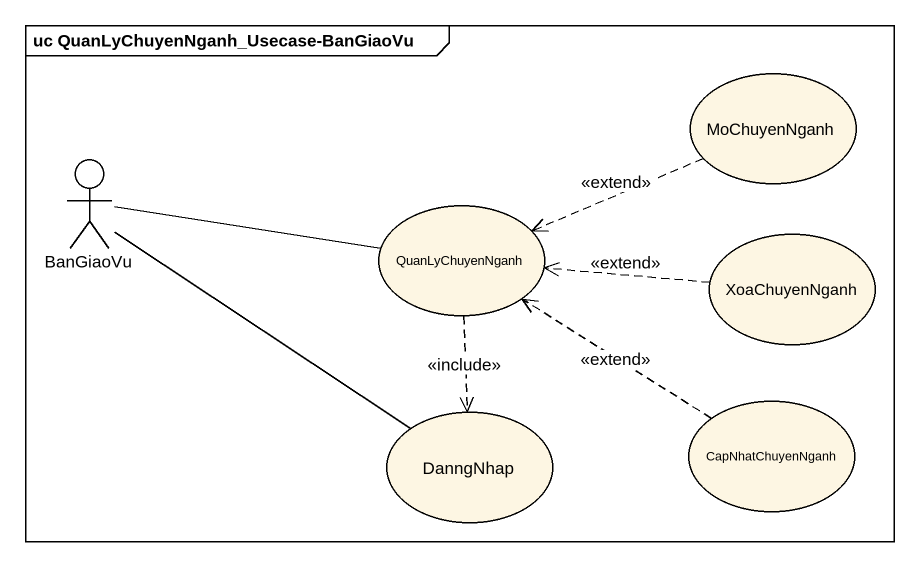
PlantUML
@startuml
mainframe uc QuanLyChuyenNganh_Usecase-BanGiaoVu
usecase MoChuyenNganh
actor BanGiaoVu
usecase QuanLyChuyenNganh
usecase XoaChuyenNganh
usecase DanngNhap
usecase CapNhatChuyenNganh
MoChuyenNganh .left.> QuanLyChuyenNganh : <<extend>>
BanGiaoVu -right- QuanLyChuyenNganh
BanGiaoVu -- DanngNhap
QuanLyChuyenNganh ..> DanngNhap : <<include>>
XoaChuyenNganh .left.> QuanLyChuyenNganh : <<extend>>
CapNhatChuyenNganh .up.> QuanLyChuyenNganh : <<extend>>
@enduml
